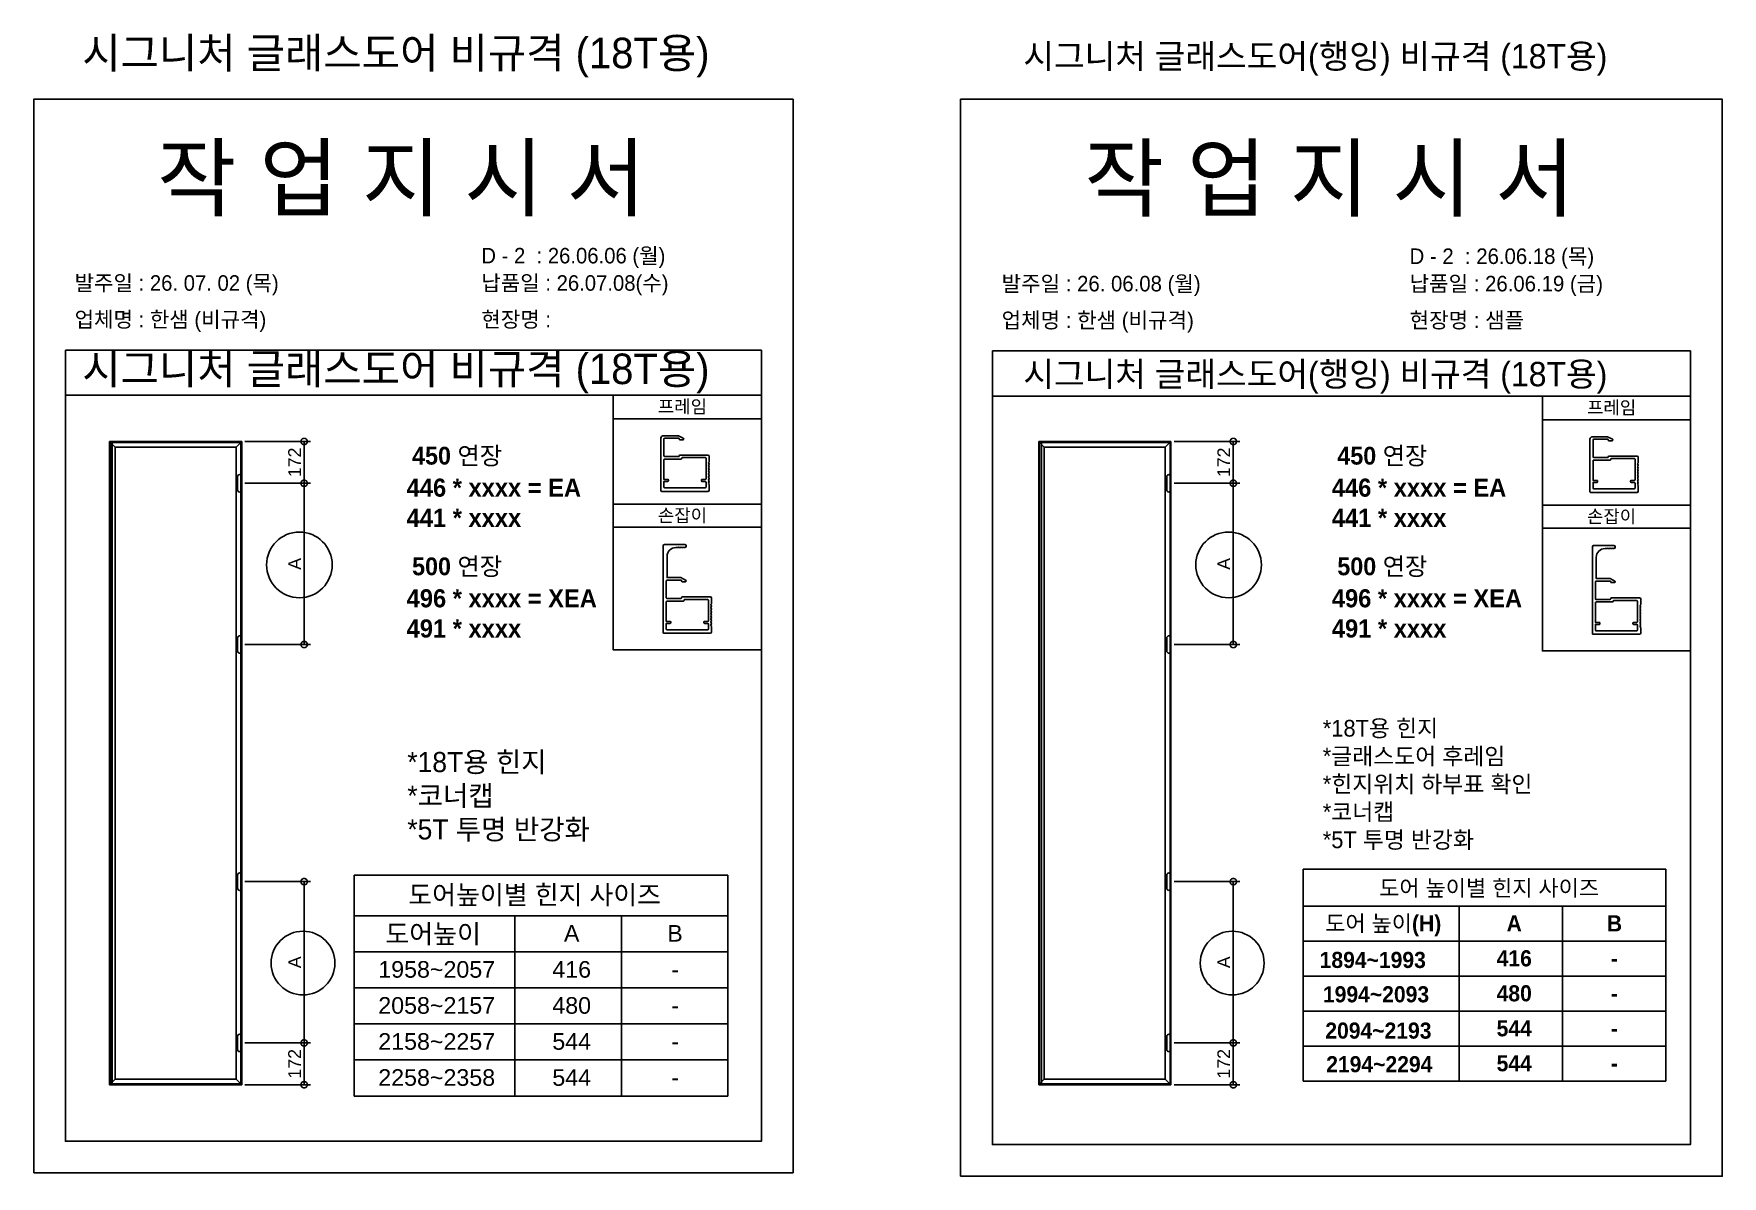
# Model space of a CAD drawing. Header units: millimetres. Extents: x -6826 to 10963, y 519 to 20655.
# Drawn here: x 4327 to 10963, y 519 to 5009 of the extents above; entities that cross this region are included whole.
import ezdxf
from ezdxf.enums import TextEntityAlignment as Align

# ---------------------------------------------------------------- set-up
doc = ezdxf.new("R2010")
doc.units = ezdxf.units.MM
doc.layers.add('TEXT', color=3, linetype='Continuous')
doc.styles.add('MtX_Gulim', font='')
doc.styles.add('MtX_굴림_1', font='')
doc.styles.get("Standard").update_dxf_attribs({"font": 'arial.ttf'})
doc.styles.get('MtX_Gulim').set_extended_font_data('Gulim', bold=True)
doc.styles.get('MtX_굴림_1').set_extended_font_data('굴림', bold=True)
doc.dimstyles.new('ISO-25', dxfattribs={"dimtxt": 2.5, "dimasz": 2.5, "dimexe": 1.25, "dimexo": 0.625, "dimtad": 1, "dimtxsty": 'Standard', "dimblk": 'DOTSMALL', "dimcen": 2.5, "dimadec": 0, "dimazin": 0, "dimtfac": 1, "dimtmove": 0, "dimatfit": 3, "dimfxl": 0, "dimarcsym": 0})

# ---------------------------------------------------------------- blocks, each defined once
blk = doc.blocks.new('_DotSmall')
at = {"color": 0, "linetype": 'ByBlock', "const_width": 0.5}
blk.add_lwpolyline([(-0.0625, 0, 1), (0.0625, 0, 1)], format="xyb", close=True, dxfattribs=at)
blk = doc.blocks.new('*D8')
at = {"color": 0, "lineweight": -2}
for p, q in [((8808.2, 3242.6), (9066, 3242.6)), ((9041, 3242.6), (9041, 2608.8)), ((8808.2, 2608.8), (9066, 2608.8))]:
    blk.add_line(p, q, dxfattribs=at)
at = {"layer": 'Defpoints', "color": 0}
for p in [(8795.7, 3242.6), (8795.7, 2608.8), (9041, 2608.8)]:
    blk.add_point(p, dxfattribs=at)
at = {"color": 0, "lineweight": -2, "xscale": 50, "yscale": 50, "zscale": 50}
for p, rotation in [((9041, 3242.6), 90), ((9041, 2608.8), 270)]:
    blk.add_blockref('_DotSmall', p, dxfattribs=dict(at, rotation=rotation))
at = {"color": 0, "insert": (9003.5, 2925.7), "char_height": 50, "attachment_point": 5, "rotation": 90}
blk.add_mtext('A', dxfattribs=at)
blk = doc.blocks.new('*D9')
at = {"color": 0, "lineweight": -2}
for p, q in [((8808.2, 3406.9), (9066, 3406.9)), ((9041, 3406.9), (9041, 3242.6)), ((8808.2, 3242.6), (9066, 3242.6))]:
    blk.add_line(p, q, dxfattribs=at)
at = {"layer": 'Defpoints', "color": 0}
for p in [(8795.7, 3406.9), (8795.7, 3242.6), (9041, 3242.6)]:
    blk.add_point(p, dxfattribs=at)
at = {"color": 0, "lineweight": -2, "xscale": 50, "yscale": 50, "zscale": 50}
for p, rotation in [((9041, 3406.9), 90), ((9041, 3242.6), 270)]:
    blk.add_blockref('_DotSmall', p, dxfattribs=dict(at, rotation=rotation))
at = {"color": 0, "insert": (9003.4, 3324.8), "char_height": 50, "attachment_point": 5, "rotation": 90}
blk.add_mtext('172', dxfattribs=at)
blk = doc.blocks.new('*D10')
at = {"color": 0, "lineweight": -2}
for p, q in [((8808.2, 1676.7), (9066, 1676.7)), ((9041, 1042.8), (9041, 1676.7)), ((8808.2, 1042.8), (9066, 1042.8))]:
    blk.add_line(p, q, dxfattribs=at)
at = {"layer": 'Defpoints', "color": 0}
for p in [(8795.7, 1676.7), (9041, 1676.7), (8795.7, 1042.8)]:
    blk.add_point(p, dxfattribs=at)
at = {"color": 0, "lineweight": -2, "xscale": 50, "yscale": 50, "zscale": 50}
for p, rotation in [((9041, 1676.7), 90), ((9041, 1042.8), 270)]:
    blk.add_blockref('_DotSmall', p, dxfattribs=dict(at, rotation=rotation))
at = {"color": 0, "insert": (9003.5, 1359.7), "char_height": 50, "attachment_point": 5, "rotation": 90}
blk.add_mtext('A', dxfattribs=at)
blk = doc.blocks.new('*D11')
at = {"color": 0, "lineweight": -2}
for p, q in [((8808.2, 1042.8), (9066, 1042.8)), ((9041, 878.5), (9041, 1042.8)), ((8808.2, 878.5), (9066, 878.5))]:
    blk.add_line(p, q, dxfattribs=at)
at = {"layer": 'Defpoints', "color": 0}
for p in [(8795.7, 1042.8), (9041, 1042.8), (8795.7, 878.5)]:
    blk.add_point(p, dxfattribs=at)
at = {"color": 0, "lineweight": -2, "xscale": 50, "yscale": 50, "zscale": 50}
for p, rotation in [((9041, 1042.8), 90), ((9041, 878.5), 270)]:
    blk.add_blockref('_DotSmall', p, dxfattribs=dict(at, rotation=rotation))
at = {"color": 0, "insert": (9003.4, 960.7), "char_height": 50, "attachment_point": 5, "rotation": 90}
blk.add_mtext('172', dxfattribs=at)
blk = doc.blocks.new('*D12')
at = {"color": 0, "lineweight": -2}
for p, q in [((5156.2, 3242.6), (5414.1, 3242.6)), ((5389.1, 3242.6), (5389.1, 2608.8)), ((5156.2, 2608.8), (5414.1, 2608.8))]:
    blk.add_line(p, q, dxfattribs=at)
at = {"layer": 'Defpoints', "color": 0}
for p in [(5143.7, 3242.6), (5143.7, 2608.8), (5389.1, 2608.8)]:
    blk.add_point(p, dxfattribs=at)
at = {"color": 0, "lineweight": -2, "xscale": 50, "yscale": 50, "zscale": 50}
for p, rotation in [((5389.1, 3242.6), 90), ((5389.1, 2608.8), 270)]:
    blk.add_blockref('_DotSmall', p, dxfattribs=dict(at, rotation=rotation))
at = {"color": 0, "insert": (5351.6, 2925.7), "char_height": 50, "attachment_point": 5, "rotation": 90}
blk.add_mtext('A', dxfattribs=at)
blk = doc.blocks.new('*D13')
at = {"color": 0, "lineweight": -2}
for p, q in [((5156.2, 3406.9), (5414.1, 3406.9)), ((5389.1, 3406.9), (5389.1, 3242.6)), ((5156.2, 3242.6), (5414.1, 3242.6))]:
    blk.add_line(p, q, dxfattribs=at)
at = {"layer": 'Defpoints', "color": 0}
for p in [(5143.7, 3406.9), (5143.7, 3242.6), (5389.1, 3242.6)]:
    blk.add_point(p, dxfattribs=at)
at = {"color": 0, "lineweight": -2, "xscale": 50, "yscale": 50, "zscale": 50}
for p, rotation in [((5389.1, 3406.9), 90), ((5389.1, 3242.6), 270)]:
    blk.add_blockref('_DotSmall', p, dxfattribs=dict(at, rotation=rotation))
at = {"color": 0, "insert": (5351.5, 3324.8), "char_height": 50, "attachment_point": 5, "rotation": 90}
blk.add_mtext('172', dxfattribs=at)
blk = doc.blocks.new('*D14')
at = {"color": 0, "lineweight": -2}
for p, q in [((5156.2, 1676.7), (5414.1, 1676.7)), ((5389.1, 1042.8), (5389.1, 1676.7)), ((5156.2, 1042.8), (5414.1, 1042.8))]:
    blk.add_line(p, q, dxfattribs=at)
at = {"layer": 'Defpoints', "color": 0}
for p in [(5143.7, 1676.7), (5389.1, 1676.7), (5143.7, 1042.8)]:
    blk.add_point(p, dxfattribs=at)
at = {"color": 0, "lineweight": -2, "xscale": 50, "yscale": 50, "zscale": 50}
for p, rotation in [((5389.1, 1676.7), 90), ((5389.1, 1042.8), 270)]:
    blk.add_blockref('_DotSmall', p, dxfattribs=dict(at, rotation=rotation))
at = {"color": 0, "insert": (5351.6, 1359.7), "char_height": 50, "attachment_point": 5, "rotation": 90}
blk.add_mtext('A', dxfattribs=at)
blk = doc.blocks.new('*D15')
at = {"color": 0, "lineweight": -2}
for p, q in [((5156.2, 1042.8), (5414.1, 1042.8)), ((5389.1, 878.5), (5389.1, 1042.8)), ((5156.2, 878.5), (5414.1, 878.5))]:
    blk.add_line(p, q, dxfattribs=at)
at = {"layer": 'Defpoints', "color": 0}
for p in [(5143.7, 1042.8), (5389.1, 1042.8), (5143.7, 878.5)]:
    blk.add_point(p, dxfattribs=at)
at = {"color": 0, "lineweight": -2, "xscale": 50, "yscale": 50, "zscale": 50}
for p, rotation in [((5389.1, 1042.8), 90), ((5389.1, 878.5), 270)]:
    blk.add_blockref('_DotSmall', p, dxfattribs=dict(at, rotation=rotation))
at = {"color": 0, "insert": (5351.5, 960.7), "char_height": 50, "attachment_point": 5, "rotation": 90}
blk.add_mtext('172', dxfattribs=at)

msp = doc.modelspace()

# ---------------------------------------------------------------- linework, layer by layer
for p, q in [((7186.183, 3766.281), (4450.849, 3766.281)), ((10837.8, 3762.932), (8093.983, 3762.932)), ((7186.183, 3588.662), (4450.849, 3588.662)), ((10837.8, 3584.762), (8093.983, 3584.762)), ((7186.183, 3496.283), (6604.063, 3496.283)), ((10837.8, 3492.384), (10255.68, 3492.384)), ((4624.072, 3406.916), (4624.072, 878.514)), ((4624.072, 3406.916), (5143.734, 3406.916)), ((4624.072, 3406.916), (4646.21, 3384.778)), ((4624.072, 3406.916), (4634.558, 3406.916)), ((4634.558, 3406.916), (4634.558, 878.514)), ((5121.596, 3384.778), (5143.734, 3406.916)), ((5143.734, 3406.916), (5143.734, 878.514)), ((8275.991, 3406.916), (8275.991, 878.514)), ((8275.991, 3406.916), (8795.653, 3406.916)), ((8275.991, 3406.916), (8298.129, 3384.778)), ((8275.991, 3406.916), (8286.477, 3406.916)), ((8286.477, 3406.916), (8286.477, 878.514)), ((8773.515, 3384.778), (8795.653, 3406.916)), ((8795.653, 3406.916), (8795.653, 878.514)), ((7186.183, 3161.021), (6604.063, 3161.021)), ((10837.8, 3157.121), (10255.68, 3157.121)), ((7186.183, 3070.588), (6604.063, 3070.588)), ((10837.8, 3066.688), (10255.68, 3066.688)), ((9315.913, 892.333), (9315.913, 1725.805)), ((10741.113, 1725.805), (9315.913, 1725.805)), ((10741.113, 892.333), (10741.113, 1725.805)), ((5586.324, 834.123), (5586.324, 1702.57)), ((7054.902, 1702.57), (5586.324, 1702.57)), ((7054.902, 834.123), (7054.902, 1702.57)), ((7054.902, 1542.424), (5586.324, 1542.424)), ((6217.129, 834.123), (6217.129, 1542.424)), ((6636.015, 834.123), (6636.015, 1542.424)), ((10741.113, 1579.713), (9315.913, 1579.713)), ((9928.085, 892.333), (9928.085, 1579.713)), ((10334.599, 892.333), (10334.599, 1579.713)), ((7054.902, 1400.764), (5586.324, 1400.764)), ((10741.113, 1442.237), (9315.913, 1442.237)), ((10741.113, 1304.761), (9315.913, 1304.761)), ((7054.902, 1259.104), (5586.324, 1259.104)), ((10741.113, 1167.285), (9315.913, 1167.285)), ((7054.902, 1117.444), (5586.324, 1117.444)), ((10741.113, 1029.809), (9315.913, 1029.809)), ((7054.902, 975.784), (5586.324, 975.784)), ((4646.21, 900.652), (4624.072, 878.514)), ((4624.072, 878.514), (5143.734, 878.514)), ((5121.596, 900.652), (5143.734, 878.514)), ((8298.129, 900.652), (8275.991, 878.514)), ((8275.991, 878.514), (8795.653, 878.514)), ((8773.515, 900.652), (8795.653, 878.514)), ((10741.113, 892.333), (9315.913, 892.333)), ((7054.902, 834.123), (5586.324, 834.123))]:
    msp.add_line(p, q)
at = {"linetype": 'Continuous'}
for p, q in [((4646.21, 900.652), (4646.21, 3384.778)), ((4646.21, 3384.778), (5121.596, 3384.778)), ((5121.596, 3384.778), (5121.596, 900.652)), ((8298.129, 900.652), (8298.129, 3384.778)), ((8298.129, 3384.778), (8773.515, 3384.778)), ((8773.515, 3384.778), (8773.515, 900.652)), ((5121.596, 900.652), (4646.21, 900.652)), ((8773.515, 900.652), (8298.129, 900.652))]:
    msp.add_line(p, q, dxfattribs=at)
for points in [[(4326.515, 532.138), (7310.516, 532.138), (7310.516, 4752.368), (4326.515, 4752.368)], [(7969.264, 518.76), (10962.519, 518.76), (10962.519, 4752.078), (7969.264, 4752.078)], [(7186.183, 3588.662), (6604.063, 3588.662), (6604.063, 2587.545), (7186.183, 2587.545)], [(10837.8, 3584.762), (10255.68, 3584.762), (10255.68, 2583.645), (10837.8, 2583.645)], [(4627.567, 3403.421), (5140.239, 3403.421), (5140.239, 882.01), (4627.567, 882.01)], [(8279.486, 3403.421), (8792.157, 3403.421), (8792.157, 882.01), (8279.486, 882.01)]]:
    msp.add_lwpolyline(points, close=True)
for points in [[(4450.849, 3766.281), (4450.849, 656.472), (7186.183, 656.472), (7186.183, 3766.281)], [(8093.983, 3762.932), (8093.983, 643.478), (10837.8, 643.478), (10837.8, 3762.932)]]:
    msp.add_lwpolyline(points)
at = {"color": 7}
for points in [[(6981.104, 3348.675), (6981.104, 3327.175), (6978.104, 3324.175), (6981.104, 3321.175), (6978.104, 3318.175), (6981.104, 3315.175), (6978.104, 3312.175), (6981.104, 3309.175), (6978.104, 3306.175), (6981.104, 3303.175), (6978.104, 3300.175), (6981.104, 3297.175), (6978.104, 3294.175), (6981.104, 3291.175), (6978.104, 3288.175), (6981.104, 3285.175), (6978.104, 3282.175), (6981.104, 3279.175), (6978.104, 3276.175), (6981.104, 3273.175), (6978.104, 3270.175), (6981.104, 3267.175), (6978.104, 3264.175), (6981.104, 3261.175), (6978.104, 3258.175), (6981.104, 3255.175), (6978.104, 3252.175), (6981.104, 3249.175), (6978.104, 3246.175), (6981.104, 3243.175), (6978.104, 3240.175), (6981.104, 3237.175), (6981.104, 3215.675, -0.41421356), (6976.104, 3210.675), (6976.104, 3210.675), (6794.104, 3210.675, -0.41421356), (6791.104, 3213.675), (6791.104, 3419.675, -0.41421356), (6801.104, 3429.675), (6860.61, 3429.675), (6879.02, 3419.532, -0.85570079), (6878.104, 3413.675), (6866.104, 3413.675, -0.41421356), (6863.104, 3416.675), (6863.104, 3417.675, 0.41421356), (6861.104, 3419.675), (6806.104, 3419.675, 0.41421356), (6803.104, 3416.675), (6803.104, 3350.675, 0.41421356), (6806.104, 3347.675), (6861.104, 3347.675, 0.41421356), (6863.104, 3349.675), (6863.104, 3350.675, -0.41421356), (6866.104, 3353.675), (6976.104, 3353.675, -0.41421356), (6981.104, 3348.675)], [(10632.722, 3344.776), (10632.722, 3323.276), (10629.722, 3320.276), (10632.722, 3317.276), (10629.722, 3314.276), (10632.722, 3311.276), (10629.722, 3308.276), (10632.722, 3305.276), (10629.722, 3302.276), (10632.722, 3299.276), (10629.722, 3296.276), (10632.722, 3293.276), (10629.722, 3290.276), (10632.722, 3287.276), (10629.722, 3284.276), (10632.722, 3281.276), (10629.722, 3278.276), (10632.722, 3275.276), (10629.722, 3272.276), (10632.722, 3269.276), (10629.722, 3266.276), (10632.722, 3263.276), (10629.722, 3260.276), (10632.722, 3257.276), (10629.722, 3254.276), (10632.722, 3251.276), (10629.722, 3248.276), (10632.722, 3245.276), (10629.722, 3242.276), (10632.722, 3239.276), (10629.722, 3236.276), (10632.722, 3233.276), (10632.722, 3211.776, -0.41421356), (10627.722, 3206.776), (10627.722, 3206.776), (10445.722, 3206.776, -0.41421356), (10442.722, 3209.776), (10442.722, 3415.776, -0.41421356), (10452.722, 3425.776), (10512.228, 3425.776), (10530.638, 3415.632, -0.85570079), (10529.722, 3409.776), (10517.722, 3409.776, -0.41421356), (10514.722, 3412.776), (10514.722, 3413.776, 0.41421356), (10512.722, 3415.776), (10457.722, 3415.776, 0.41421356), (10454.722, 3412.776), (10454.722, 3346.776, 0.41421356), (10457.722, 3343.776), (10512.722, 3343.776, 0.41421356), (10514.722, 3345.776), (10514.722, 3346.776, -0.41421356), (10517.722, 3349.776), (10627.722, 3349.776, -0.41421356), (10632.722, 3344.776)], [(6868.37, 2990.444, -0.23018635), (6863.123, 2990.444, 0.2466321), (6858.474, 2990.499, -0.11851572), (6855.746, 2989.843), (6850.3, 2989.843, 0.41421356), (6815.5, 2955.043), (6815.5, 2871.843), (6870.006, 2871.843), (6888.416, 2861.7, -0.85570079), (6887.5, 2855.843), (6875.5, 2855.843, -0.41421356), (6872.5, 2858.843), (6872.5, 2859.843, 0.41421356), (6870.5, 2861.843), (6815.5, 2861.843, 0.41421356), (6812.5, 2858.843), (6812.5, 2792.843, 0.41421356), (6815.5, 2789.843), (6870.5, 2789.843, 0.41421356), (6872.5, 2791.843), (6872.5, 2792.843, -0.41421356), (6875.5, 2795.843), (6985.5, 2795.843, -0.41421356), (6990.5, 2790.843), (6990.5, 2769.343), (6987.5, 2766.343), (6990.5, 2763.343), (6987.5, 2760.343), (6990.5, 2757.343), (6987.5, 2754.343), (6990.5, 2751.343), (6987.5, 2748.343), (6990.5, 2745.343), (6987.5, 2742.343), (6990.5, 2739.343), (6987.5, 2736.343), (6990.5, 2733.343), (6987.5, 2730.343), (6990.5, 2727.343), (6987.5, 2724.343), (6990.5, 2721.343), (6987.5, 2718.343), (6990.5, 2715.343), (6987.5, 2712.343), (6990.5, 2709.343), (6987.5, 2706.343), (6990.5, 2703.343), (6987.5, 2700.343), (6990.5, 2697.343), (6987.5, 2694.343), (6990.5, 2691.343), (6987.5, 2688.343), (6990.5, 2685.343), (6987.5, 2682.343), (6990.5, 2679.343), (6990.5, 2657.843, -0.41421356), (6985.5, 2652.843), (6985.5, 2652.843), (6803.5, 2652.843, -0.41421356), (6800.5, 2655.843), (6800.5, 2996.843, -0.41421356), (6805.5, 3001.843), (6885.5, 3001.843, -0.41421356), (6890.5, 2996.843), (6890.5, 2994.843, -0.41421356), (6885.5, 2989.843, -0.12447792), (6883.123, 2990.444, 0.2466321), (6878.474, 2990.499, -0.24040821), (6873.019, 2990.499, 0.2466321), (6868.37, 2990.444), (6868.37, 2990.444, -0.2466321), (6873.019, 2990.499)], [(10519.987, 2986.545, -0.23018635), (10514.741, 2986.545, 0.2466321), (10510.091, 2986.599, -0.11851572), (10507.364, 2985.944), (10501.917, 2985.944, 0.41421356), (10467.117, 2951.144), (10467.117, 2867.944), (10521.623, 2867.944), (10540.034, 2857.8, -0.85570079), (10539.117, 2851.944), (10527.117, 2851.944, -0.41421356), (10524.117, 2854.944), (10524.117, 2855.944, 0.41421356), (10522.117, 2857.944), (10467.117, 2857.944, 0.41421356), (10464.117, 2854.944), (10464.117, 2788.944, 0.41421356), (10467.117, 2785.944), (10522.117, 2785.944, 0.41421356), (10524.117, 2787.944), (10524.117, 2788.944, -0.41421356), (10527.117, 2791.944), (10637.117, 2791.944, -0.41421356), (10642.117, 2786.944), (10642.117, 2765.444), (10639.117, 2762.444), (10642.117, 2759.444), (10639.117, 2756.444), (10642.117, 2753.444), (10639.117, 2750.444), (10642.117, 2747.444), (10639.117, 2744.444), (10642.117, 2741.444), (10639.117, 2738.444), (10642.117, 2735.444), (10639.117, 2732.444), (10642.117, 2729.444), (10639.117, 2726.444), (10642.117, 2723.444), (10639.117, 2720.444), (10642.117, 2717.444), (10639.117, 2714.444), (10642.117, 2711.444), (10639.117, 2708.444), (10642.117, 2705.444), (10639.117, 2702.444), (10642.117, 2699.444), (10639.117, 2696.444), (10642.117, 2693.444), (10639.117, 2690.444), (10642.117, 2687.444), (10639.117, 2684.444), (10642.117, 2681.444), (10639.117, 2678.444), (10642.117, 2675.444), (10642.117, 2653.944, -0.41421356), (10637.117, 2648.944), (10637.117, 2648.944), (10455.117, 2648.944, -0.41421356), (10452.117, 2651.944), (10452.117, 2992.944, -0.41421356), (10457.117, 2997.944), (10537.117, 2997.944, -0.41421356), (10542.117, 2992.944), (10542.117, 2990.944, -0.41421356), (10537.117, 2985.944, -0.12447792), (10534.741, 2986.545, 0.2466321), (10530.091, 2986.599, -0.24040821), (10524.637, 2986.599, 0.2466321), (10519.987, 2986.545), (10519.987, 2986.545, -0.2466321), (10524.637, 2986.599)]]:
    msp.add_lwpolyline(points, format="xyb", dxfattribs=at)
at = {"color": 7, "elevation": 0}
for points in [[(6803.104, 3334.675), (6803.104, 3257.675), (6818.104, 3257.675, -0.41421356), (6821.104, 3254.675), (6821.104, 3252.675, -0.41421356), (6818.104, 3249.675), (6803.104, 3249.675), (6803.104, 3227.675, 0.41421356), (6806.104, 3224.675), (6965.604, 3224.675, 0.41421356), (6968.604, 3227.675), (6968.604, 3246.675, 0.41421356), (6965.604, 3249.675), (6953.604, 3249.675, -0.41421356), (6950.604, 3252.675), (6950.604, 3254.675, -0.41421356), (6953.604, 3257.675), (6965.604, 3257.675, 0.41421356), (6968.604, 3260.675), (6968.604, 3340.675, 0.41421356), (6965.604, 3343.675), (6875.104, 3343.675, 0.41421356), (6873.104, 3341.675), (6873.104, 3340.675, -0.41421355), (6870.104, 3337.675), (6806.108, 3337.675, 0.41458515), (6803.104, 3334.675)], [(10454.722, 3330.776), (10454.722, 3253.776), (10469.722, 3253.776, -0.41421356), (10472.722, 3250.776), (10472.722, 3248.776, -0.41421356), (10469.722, 3245.776), (10454.722, 3245.776), (10454.722, 3223.776, 0.41421356), (10457.722, 3220.776), (10617.222, 3220.776, 0.41421356), (10620.222, 3223.776), (10620.222, 3242.776, 0.41421356), (10617.222, 3245.776), (10605.222, 3245.776, -0.41421356), (10602.222, 3248.776), (10602.222, 3250.776, -0.41421356), (10605.222, 3253.776), (10617.222, 3253.776, 0.41421356), (10620.222, 3256.776), (10620.222, 3336.776, 0.41421356), (10617.222, 3339.776), (10526.722, 3339.776, 0.41421356), (10524.722, 3337.776), (10524.722, 3336.776, -0.41421355), (10521.722, 3333.776), (10457.725, 3333.776, 0.41458515), (10454.722, 3330.776)], [(6812.5, 2776.843), (6812.5, 2699.843), (6827.5, 2699.843, -0.41421356), (6830.5, 2696.843), (6830.5, 2694.843, -0.41421356), (6827.5, 2691.843), (6812.5, 2691.843), (6812.5, 2669.843, 0.41421356), (6815.5, 2666.843), (6975, 2666.843, 0.41421356), (6978, 2669.843), (6978, 2688.843, 0.41421356), (6975, 2691.843), (6963, 2691.843, -0.41421356), (6960, 2694.843), (6960, 2696.843, -0.41421356), (6963, 2699.843), (6975, 2699.843, 0.41421356), (6978, 2702.843), (6978, 2782.843, 0.41421356), (6975, 2785.843), (6884.5, 2785.843, 0.41421356), (6882.5, 2783.843), (6882.5, 2782.843, -0.41421355), (6879.5, 2779.843), (6815.504, 2779.843, 0.41458515), (6812.5, 2776.843)], [(10464.117, 2772.944), (10464.117, 2695.944), (10479.117, 2695.944, -0.41421356), (10482.117, 2692.944), (10482.117, 2690.944, -0.41421356), (10479.117, 2687.944), (10464.117, 2687.944), (10464.117, 2665.944, 0.41421356), (10467.117, 2662.944), (10626.617, 2662.944, 0.41421356), (10629.617, 2665.944), (10629.617, 2684.944, 0.41421356), (10626.617, 2687.944), (10614.617, 2687.944, -0.41421356), (10611.617, 2690.944), (10611.617, 2692.944, -0.41421356), (10614.617, 2695.944), (10626.617, 2695.944, 0.41421356), (10629.617, 2698.944), (10629.617, 2778.944, 0.41421356), (10626.617, 2781.944), (10536.117, 2781.944, 0.41421356), (10534.117, 2779.944), (10534.117, 2778.944, -0.41421355), (10531.117, 2775.944), (10467.121, 2775.944, 0.41458515), (10464.117, 2772.944)]]:
    msp.add_lwpolyline(points, format="xyb", dxfattribs=at)
at = {"linetype": 'Continuous'}
for points in [[(5135.559, 3208.294), (5135.559, 3208.294, 0.41421356), (5143.734, 3216.469), (5143.734, 3268.787, 0.41421356), (5135.559, 3276.962), (5135.559, 3276.962, 0.41421356), (5127.385, 3268.787), (5127.385, 3216.469, 0.41421356)], [(8787.478, 3208.294), (8787.478, 3208.294, 0.41421356), (8795.653, 3216.469), (8795.653, 3268.787, 0.41421356), (8787.478, 3276.962), (8787.478, 3276.962, 0.41421356), (8779.303, 3268.787), (8779.303, 3216.469, 0.41421356)], [(5135.559, 2574.446), (5135.559, 2574.446, 0.41421356), (5143.734, 2582.621), (5143.734, 2634.939, 0.41421356), (5135.559, 2643.114), (5135.559, 2643.114, 0.41421356), (5127.385, 2634.939), (5127.385, 2582.621, 0.41421356)], [(8787.478, 2574.446), (8787.478, 2574.446, 0.41421356), (8795.653, 2582.621), (8795.653, 2634.939, 0.41421356), (8787.478, 2643.114), (8787.478, 2643.114, 0.41421356), (8779.303, 2634.939), (8779.303, 2582.621, 0.41421356)], [(5135.559, 1642.316), (5135.559, 1642.316, 0.41421356), (5143.734, 1650.491), (5143.734, 1702.81, 0.41421356), (5135.559, 1710.984), (5135.559, 1710.984, 0.41421356), (5127.385, 1702.81), (5127.385, 1650.491, 0.41421356)], [(8787.478, 1642.316), (8787.478, 1642.316, 0.41421356), (8795.653, 1650.491), (8795.653, 1702.81, 0.41421356), (8787.478, 1710.984), (8787.478, 1710.984, 0.41421356), (8779.303, 1702.81), (8779.303, 1650.491, 0.41421356)], [(5135.559, 1008.468), (5135.559, 1008.468, 0.41421356), (5143.734, 1016.643), (5143.734, 1068.962, 0.41421356), (5135.559, 1077.136), (5135.559, 1077.136, 0.41421356), (5127.385, 1068.962), (5127.385, 1016.643, 0.41421356)], [(8787.478, 1008.468), (8787.478, 1008.468, 0.41421356), (8795.653, 1016.643), (8795.653, 1068.962, 0.41421356), (8787.478, 1077.136), (8787.478, 1077.136, 0.41421356), (8779.303, 1068.962), (8779.303, 1016.643, 0.41421356)]]:
    msp.add_lwpolyline(points, format="xyb", close=True, dxfattribs=at)
at = {"color": 1}
for centre, radius in [((5370.459, 2921.893), 128.948), ((9022.377, 2921.893), 128.948), ((5384.786, 1356.605), 125.366), ((9036.705, 1356.605), 125.366)]:
    msp.add_circle(centre, radius, dxfattribs=at)

# ---------------------------------------------------------------- texts
at = {"linetype": 'Continuous', "style": 'MtX_Gulim'}
for s, height, p in [('프레임', 51.2717, (6779.539, 3518.653)), ('프레임', 51.2717, (10431.156, 3514.753)), ('450 연장', 69.9696, (5813.461, 3315.94)), ('450 연장', 69.9696, (9449.76, 3315.94)), ('손잡이', 51.2717, (6779.539, 3090.752)), ('손잡이', 51.2717, (10431.156, 3086.852)), ('500 연장', 69.9696, (5813.461, 2880.961)), ('500 연장', 69.9696, (9449.76, 2880.961)), ('도어높이별 힌지 사이즈', 74.86367, (5798.196, 1587.561)), ('도어높이', 74.8637, (5708.239, 1434.192))]:
    msp.add_text(s, height=height, dxfattribs=at).set_placement(p)
at = {"style": 'MtX_굴림_1'}
for s, height, p in [('도어 높이별 힌지 사이즈', 63.39227, (10046.342, 1619.994)), ('도어 높이(H)', 63.3923, (9630.159, 1481.111)), ('A', 63.392, (10144.98, 1481.111)), ('B', 63.392, (10539.087, 1481.111)), ('-', 63.392, (10539.087, 1343.635)), ('-', 63.392, (10539.087, 1206.159)), ('-', 63.392, (10539.087, 1068.683)), ('-', 63.392, (10539.087, 931.207))]:
    msp.add_text(s, height=height, dxfattribs=at).set_placement(p, align=Align.CENTER)
for s, height, p in [('A', 65.322, (6440.624, 1440.822)), ('B', 65.322, (6846.727, 1440.822)), ('1958~2057', 65.3217, (5910.135, 1299.162)), ('416', 65.3217, (6440.624, 1299.162)), ('-', 65.322, (6846.727, 1299.162)), ('2058~2157', 65.3217, (5910.135, 1157.502)), ('480', 65.3217, (6440.624, 1157.502)), ('-', 65.322, (6846.727, 1157.502)), ('2158~2257', 65.3217, (5910.135, 1015.842)), ('544', 65.3217, (6440.624, 1015.842)), ('-', 65.322, (6846.727, 1015.842)), ('2258~2358', 65.3217, (5910.135, 874.181)), ('544', 65.3217, (6440.624, 874.181)), ('-', 65.322, (6846.727, 874.181))]:
    msp.add_text(s, height=height).set_placement(p, align=Align.CENTER)
at = {"color": 1, "style": 'MtX_굴림_1'}
for s, p in [('416', (10144.98, 1343.635)), ('480', (10144.98, 1206.159)), ('544', (10144.98, 1068.683)), ('544', (10144.98, 931.207))]:
    msp.add_text(s, height=63.3923, dxfattribs=at).set_placement(p, align=Align.CENTER)
at = {"attachment_point": 1}
for s, width, gutter_width, heights, insert, char_height in [('{\\fGulim|b0|i0|c129|p50;시그니처 글래스도어 비규격 (18T용)}', 2836.70343, 10.721, [-151.098], (4517.09, 4994.126), 120.07864), ('{\\fGulim|b0|i0|c129|p50;시그니처 글래스도어\\C1;(행잉)\\C256; 비규격 \\C1;(18T용)}', 2814.48937, 8.571, [-120.794], (8215.573, 4969.384), 95.99572), ('{\\fGulim|b0|i0|c129|p50;작 업 지 시 서}', 5874.43215, 22.202, [-276.811], (4811.072, 4567.356), 248.66676), ('{\\fGulim|b0|i0|c129|p50;작 업 지 시 서}', 5892.65058, 22.271, [-277.67], (8455.323, 4566.492), 249.43795), ('{\\fGulim|b0|i0|c129|p50;\\C1;D - 2  : 26.06.06 (월)}', 5874.43215, 22.202, [62.327], (6085.566, 4167.782), 60.92336), ('{\\fGulim|b0|i0|c129|p50;\\C1;D - 2  : 26.06.18 (목)}', 5892.65058, 22.271, [62.52], (9733.77, 4165.679), 61.1123), ('\\pt11;{\\fGulim|b0|i0|c129|p50;발주일 : 26. 07. 02 (목)}', 5874.43215, 22.202, [61.286], (4487.033, 4060.384), 60.92336), ('{\\fGulim|b0|i0|c129|p50;납품일 : 26.07.08(수)}', 5874.43215, 22.202, [62.327], (6085.566, 4060.384), 60.92336), ('\\pt11;{\\fGulim|b0|i0|c129|p50;발주일 : 26. 06.08 (월)}', 5892.65058, 22.271, [61.476], (8130.28, 4057.947), 61.1123), ('{\\fGulim|b0|i0|c129|p50;납품일 : 26.06.19 (금)}', 5892.65058, 22.271, [62.52], (9733.77, 4057.947), 61.1123), ('{\\fGulim|b0|i0|c129|p50;업체명 : 한샘 (비규격)}', 5874.43215, 22.202, [64.143], (4487.033, 3917.123), 60.92336), ('{\\fGulim|b0|i0|c129|p50;현장명 : }', 5874.43215, 22.202, [-67.981], (6085.566, 3917.123), 60.92336), ('{\\fGulim|b0|i0|c129|p50;업체명 : 한샘 (비규격)}', 5892.65058, 22.271, [64.342], (8130.28, 3914.242), 61.1123), ('{\\fGulim|b0|i0|c129|p50;현장명 : 샘플}', 5892.65058, 22.271, [-68.192], (9733.77, 3914.242), 61.1123), ('{\\fGulim|b0|i0|c129|p50;시그니처 글래스도어 비규격\\C1; (18T용)}', 2836.70343, 10.721, [-151.098], (4517.09, 3752.458), 120.07864), ('{\\fGulim|b0|i0|c129|p50;시그니처 글래스도어\\C1;(행잉)\\C256; 비규격 \\C1;(18T용)}', 2814.48937, 8.571, [-120.794], (8215.573, 3719.808), 95.99572), ('{\\f굴림|b1|i0|c129|p50;446 * xxxx = EA\\P\\C1;441 * xxxx}', 21510.08906, 276.639, [-191.953], (5791.951, 3260.998), 71.13569), ('{\\f굴림|b1|i0|c129|p50;446 * xxxx = EA\\P\\C1;441 * xxxx}', 21510.08906, 276.639, [-191.953], (9428.251, 3260.998), 71.13569), ('{\\f굴림|b1|i0|c129|p50;496 * xxxx = XEA\\P\\C1;491 * xxxx}', 21510.08906, 276.639, [-191.953], (5791.951, 2826.019), 71.13569), ('{\\f굴림|b1|i0|c129|p50;496 * xxxx = XEA\\P\\C1;491 * xxxx}', 21510.08906, 276.639, [-191.953], (9428.251, 2826.019), 71.13569), ('{\\fGulim|b0|i0|c129|p50;\\C1;*18T용 힌지 \\P\\C256;*글래스도어 후레임\\P*힌지위치 하부표 확인 \\P*코너캡\\P*5T 투명 반강화}', 1553.30504, 5.871, [-523.71], (9392.496, 2312.527), 65.75194), ('{\\fGulim|b0|i0|c129|p50;\\C1;*18T용 힌지\\P\\C256;*코너캡\\P*5T 투명 반강화}', 1875.29952, 7.088, [-360.373], (5794.724, 2186.568), 79.38208)]:
    msp.add_mtext_dynamic_manual_height_columns(s, width=width, gutter_width=gutter_width, heights=heights, dxfattribs=dict(at, insert=insert, char_height=char_height))
at = {"layer": 'TEXT', "color": 1, "linetype": 'Continuous', "style": 'MtX_굴림_1'}
for s, p in [('1894~1993', (9380.393, 1337.408)), ('1994~2093', (9393.28, 1202.303)), ('2094~2193', (9402.525, 1059.578)), ('2194~2294', (9406.172, 927.435))]:
    msp.add_text(s, height=63.3726, dxfattribs=at).set_placement(p)

# ---------------------------------------------------------------- dimensions: what is measured, and where the dimension line sits
for base, p1, p2, text, picture, middle in [((5389.095, 3242.628), (5143.734, 3406.916), (5143.734, 3242.628), '172', '*D13', (5351.493, 3324.772)), ((9041.014, 3242.628), (8795.653, 3406.916), (8795.653, 3242.628), '172', '*D9', (9003.411, 3324.772)), ((5389.095, 2608.78), (5143.734, 3242.628), (5143.734, 2608.78), 'A', '*D12', (5351.595, 2925.704)), ((9041.014, 2608.78), (8795.653, 3242.628), (8795.653, 2608.78), 'A', '*D8', (9003.514, 2925.704)), ((5389.095, 1676.65), (5143.734, 1042.802), (5143.734, 1676.65), 'A', '*D14', (5351.595, 1359.726)), ((9041.014, 1676.65), (8795.653, 1042.802), (8795.653, 1676.65), 'A', '*D10', (9003.514, 1359.726)), ((5389.095, 1042.802), (5143.734, 878.514), (5143.734, 1042.802), '172', '*D15', (5351.493, 960.658)), ((9041.014, 1042.802), (8795.653, 878.514), (8795.653, 1042.802), '172', '*D11', (9003.411, 960.658))]:
    dim = msp.add_linear_dim(base=base, p1=p1, p2=p2, angle=90, text=text, dimstyle='ISO-25', override={"dimscale": 20})
    dim.commit()
    dim.dimension.update_dxf_attribs({"geometry": picture, "text_midpoint": middle})

doc.saveas('drawing.dxf')
